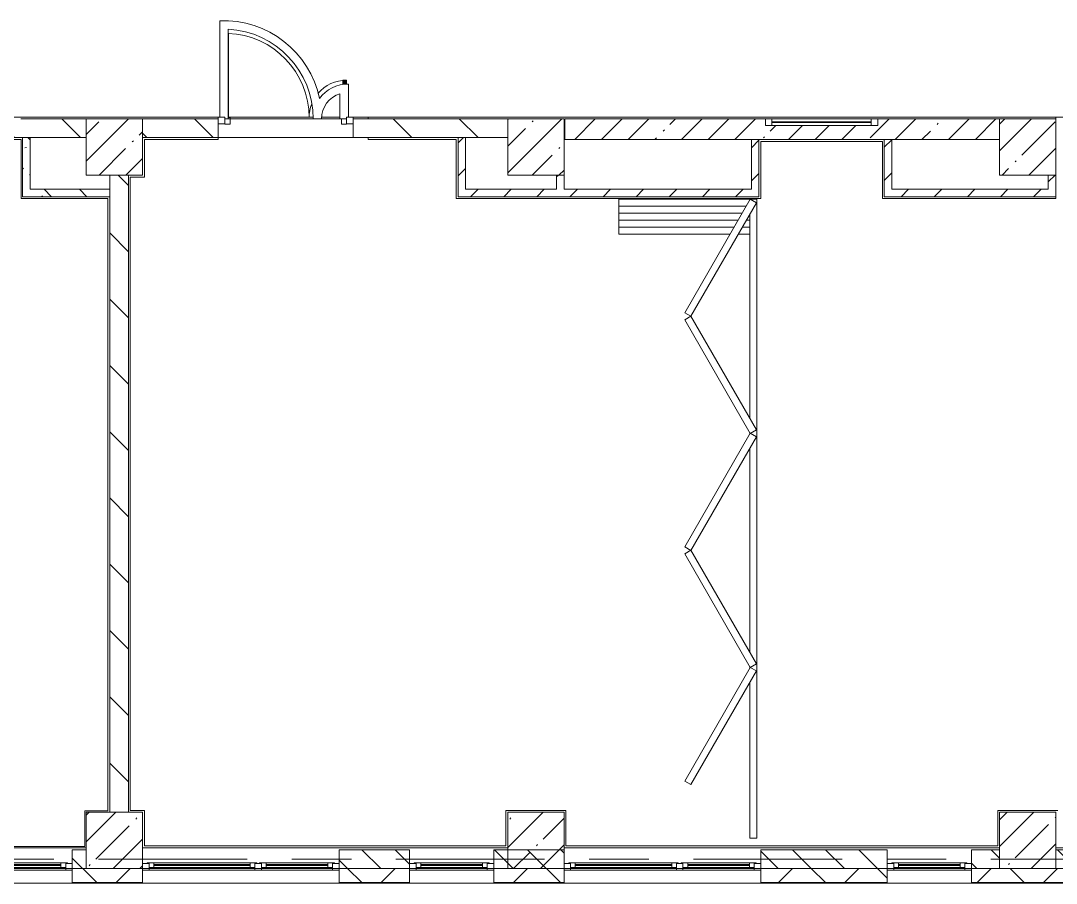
# Model space of a CAD drawing. Header units: millimetres. Extents: x 35524 to 235479, y -8553 to 29000.
# Drawn here: x 119929 to 130984, y -258 to 8948 of the extents above; entities that cross this region are included whole.
import ezdxf

# ---------------------------------------------------------------- set-up
doc = ezdxf.new("R2010")
doc.units = ezdxf.units.MM
doc.linetypes.add('Осевая', pattern=[3175, 635, -476.25, 1587.5, -476.25])
for name, color, linetype, lineweight, true_color in [('A-DETL-GENF-4', 7, 'Continuous', 5, 0xaaaaaa), ('A-DOOR-2', 7, 'Continuous', 5, 0xaaaaaa), ('A-DOOR-3', 7, 'Continuous', 5, 0xe2e2e2), ('A-DOOR-FRAM-3', 7, 'Continuous', 5, 0xaaaaaa), ('A-FLOR-2', 7, 'Continuous', 5, 0xaaaaaa), ('I-WALL-25', 7, 'Continuous', 5, 0x787878)]:
    doc.layers.add(name, color=color, linetype=linetype, lineweight=lineweight, true_color=true_color)
for name, color, linetype, lineweight in [('A-GLAZ-2', 7, 'Continuous', 5), ('A-GLAZ-CWMG-3', 7, 'Continuous', 5), ('A-WALL', 7, 'Continuous', 9), ('A-WALL-6', 7, 'Continuous', 5), ('I-WALL-24', 7, 'Continuous', 5), ('S-COLS-1', 7, 'Continuous', 5), ('Оси-2', 7, 'Осевая', 9)]:
    doc.layers.add(name, color=color, linetype=linetype, lineweight=lineweight)
pattern_1 = [(135, (108468.84, 0), (-353.553, -353.553), [])]
pattern_2 = [(45, (108468.84, 0), (-176.7767, 176.7767), [])]
pattern_3 = [(135, (108468.84, 0), (-377.17, -377.17), [533.4, -88.9, 17.78, -88.9]), (135, (108468.84, 376.94), (-377.17, -377.17), []), (50, (108468.84, 0), (637.645, -55.787), [66.675, -733.425]), (355, (108468.84, 0), (-123.35, 668.7), [53.34, -586.74]), (100.451, (108522, -4.65), (514.3, 612.908), [56.665, -623.315]), (46.184, (108468.84, 177.8), (948.776, -147.15), [100.01, -1100.14]), (96.636, (108547.9, 165.5), (830.91, 865.997), [85, -934.97]), (351.184, (108468.8, 177.8), (830.92, 865.99), [80.01, -880.11]), (21, (108557.74, 133.35), (530.65, -357.928), [66.675, -733.425]), (326, (108557.74, 133.35), (216.308, 644.658), [53.34, -586.74]), (71.451, (108601.96, 103.5), (746.96, 286.724), [56.665, -623.315]), (37.5, (108468.84, 0), (10.8105, 295.9426), [16.764, -562.864, 16.764, -578.866, -588.962]), (37.5, (108468.84, 0), (10.8105, 295.9426), [-1175.258, 16.764, -572.198]), (7.5, (108468.84, 0), (233.869, 350.632), [16.764, -322.834, 16.764, -549.529, -224.472]), (7.5, (108468.84, 0), (233.869, 350.632), [-905.891, 16.764, -207.708]), (327.5, (108270.6, 0), (474.568, -20.0513), [16.764, -205.486, 16.764, -676.656, -920.115]), (327.5, (108270.6, 0), (474.568, -20.0513), [-915.67, 16.764, -903.351]), (317.5, (108181.7, 0), (518.452, 88.993), [16.764, -272.161, 16.764, -443.738, -653.415]), (317.5, (108181.7, 0), (518.452, 88.993), [-749.427, 16.764, -636.65])]
pattern_4 = [(45, (108468.84, 0), (-285.123, 285.123), []), (45, (108753.96, 0), (-285.123, 285.123), [504.031, -100.806, 16.764, -84.042])]

# ---------------------------------------------------------------- blocks, each defined once
blk = doc.blocks.new('120_Окно_СКБ_1Ст - 120_Окно_СКБ_1Ст 900х2500_h_-22445987-3_4_2_птичка')
at = {"layer": 'A-GLAZ-2'}
for p, q in [((-450, -127), (-450, -57)), ((-450, -57), (-380, -57)), ((450, -57), (-450, -57)), ((-380, -57), (-380, -127)), ((380, -87), (-380, -87)), ((-380, -87), (-380, -127)), ((-330, -137), (-330, -87)), ((-330, -107), (330, -107)), ((330, -137), (330, -87)), ((380, -127), (380, -57)), ((380, -57), (450, -57)), ((380, -127), (380, -87)), ((450, -57), (450, -127)), ((-380, -127), (-450, -127)), ((-450, -127), (-400, -127)), ((-380, -127), (-400, -127)), ((-400, -127), (-400, -137)), ((-400, -137), (400, -137)), ((400, -137), (-400, -137)), ((330, -117), (-330, -117)), ((450, -127), (380, -127)), ((400, -127), (380, -127)), ((400, -127), (450, -127)), ((400, -137), (400, -127))]:
    blk.add_line(p, q, dxfattribs=at)
blk = doc.blocks.new('120_Окно_СКБ_2Ст - 120_Окно_СКБ_2Ст 2100х2500 _мал створка СЛЕВА_-V123-3_4_2_птичка')
at = {"layer": 'A-GLAZ-2'}
for p, q in [((-1050, -127), (-1050, -57)), ((-1050, -57), (-980, -57)), ((1050, -57), (-1050, -57)), ((-980, -57), (-980, -127)), ((-220, -87), (-980, -87)), ((-980, -87), (-980, -127)), ((-930, -137), (-930, -87)), ((-930, -107), (-270, -107)), ((-270, -137), (-270, -87)), ((-220, -127), (-220, -57)), ((-220, -57), (-150, -57)), ((-220, -127), (-220, -87)), ((-150, -57), (-150, -127)), ((980, -87), (-150, -87)), ((-150, -87), (-150, -127)), ((-100, -137), (-100, -87)), ((-100, -107), (930, -107)), ((930, -137), (930, -87)), ((980, -127), (980, -57)), ((980, -57), (1050, -57)), ((980, -127), (980, -87)), ((1050, -57), (1050, -127)), ((-980, -127), (-1050, -127)), ((-1050, -127), (-1000, -127)), ((-980, -127), (-1000, -127)), ((-1000, -127), (-1000, -137)), ((-1000, -137), (-200, -137)), ((-200, -137), (-1000, -137)), ((-270, -117), (-930, -117)), ((-150, -127), (-220, -127)), ((-200, -127), (-220, -127)), ((-200, -127), (-170, -127)), ((-200, -137), (-200, -127)), ((-150, -127), (-170, -127)), ((-170, -127), (-170, -137)), ((-170, -137), (1000, -137)), ((1000, -137), (-170, -137)), ((930, -117), (-100, -117)), ((1050, -127), (980, -127)), ((1000, -127), (980, -127)), ((1000, -127), (1050, -127)), ((1000, -137), (1000, -127))]:
    blk.add_line(p, q, dxfattribs=at)
blk = doc.blocks.new('120_Окно_СКБ_1Ст - 120_Окно_СКБ_1Ст 900х2500_h_-20664874-3_4_2_птичка')
at = {"layer": 'A-GLAZ-2'}
for p, q in [((-450, -127), (-450, -57)), ((-450, -57), (-380, -57)), ((450, -57), (-450, -57)), ((-380, -57), (-380, -127)), ((380, -87), (-380, -87)), ((-380, -87), (-380, -127)), ((-330, -137), (-330, -87)), ((-330, -107), (330, -107)), ((330, -137), (330, -87)), ((380, -127), (380, -57)), ((380, -57), (450, -57)), ((380, -127), (380, -87)), ((450, -57), (450, -127)), ((-380, -127), (-450, -127)), ((-450, -127), (-400, -127)), ((-380, -127), (-400, -127)), ((-400, -127), (-400, -137)), ((-400, -137), (400, -137)), ((400, -137), (-400, -137)), ((330, -117), (-330, -117)), ((450, -127), (380, -127)), ((400, -127), (380, -127)), ((400, -127), (450, -127)), ((400, -137), (400, -127))]:
    blk.add_line(p, q, dxfattribs=at)
blk = doc.blocks.new('DOR__перегородка__Прямоугольная - ТП-3_ Вн_ДПГ_6820х3300h-19315679-3_4_2_птичка')
at = {"layer": 'A-DOOR-2'}
for p, q in [((6445, 1474), (6820, 1474)), ((6445, 1474), (6445, 288)), ((6520, 1474), (6520, 244)), ((6595, 1474), (6595, 201)), ((6670, 1474), (6670, 158)), ((6745, 1474), (6745, 114)), ((6820, 1474), (6820, 0)), ((6445, 201), (6445, 75)), ((6520, 158), (6520, 75)), ((6595, 114), (6595, 75)), ((0, 75), (0, 0)), ((0, 75), (1664, 75)), ((0, 0), (6820, 0)), ((1814, 75), (1827, 75)), ((1977, 75), (4164, 75)), ((4314, 75), (4325, 75)), ((4475, 75), (6663, 75)), ((6813, 75), (6820, 75))]:
    blk.add_line(p, q, dxfattribs=at)
at = {"layer": 'A-DOOR-FRAM-3'}
for p, q in [((570, 707), (608, 772)), ((1783, 7), (570, 707)), ((608, 772), (1820, 72)), ((1821, 72), (3033, 772)), ((3071, 707), (1858, 7)), ((3033, 772), (3071, 707)), ((3070, 707), (3107, 772)), ((4282, 7), (3070, 707)), ((3107, 772), (4320, 72)), ((4319, 72), (5532, 772)), ((5569, 707), (4357, 7)), ((5532, 772), (5569, 707)), ((5569, 707), (5607, 772)), ((6781, 7), (5569, 707)), ((5607, 772), (6819, 72)), ((1820, 72), (1783, 7)), ((1858, 7), (1821, 72)), ((4320, 72), (4282, 7)), ((4357, 7), (4319, 72)), ((6819, 72), (6781, 7))]:
    blk.add_line(p, q, dxfattribs=at)
blk = doc.blocks.new('BSC_Колонна _Прямоугольная - 600х600-V221-3_4_2_птичка')
at = {"layer": 'S-COLS-1'}
h = blk.add_hatch(dxfattribs=at)
h.set_pattern_fill('FP_157', color=256, style=0, pattern_type=2)
h.set_pattern_definition([(45, (-22210, -7600), (-285.123, 285.123), []), (45, (-21924.88, -7600), (-285.123, 285.123), [504.031, -100.806, 16.764, -84.042])])
h.paths.add_polyline_path([(-300, -300), (300, -300), (300, 300), (-300, 300), (-300, 150)])
for p, q in [((300, 300), (-300, 300)), ((-300, 300), (-300, -300)), ((300, -300), (300, 300)), ((-300, -300), (300, -300))]:
    blk.add_line(p, q, dxfattribs=at)
blk = doc.blocks.new('BSC_Колонна _Прямоугольная - 600х600-V222-3_4_2_птичка')
at = {"layer": 'S-COLS-1'}
h = blk.add_hatch(dxfattribs=at)
h.set_pattern_fill('FP_158', color=256, style=0, pattern_type=2)
h.set_pattern_definition([(45, (-22210, -200), (-285.123, 285.123), []), (45, (-21924.88, -200), (-285.123, 285.123), [504.031, -100.806, 16.764, -84.042])])
h.paths.add_polyline_path([(-300, -300), (300, -300), (300, 300), (-300, 300)])
for p, q in [((300, 300), (-300, 300)), ((-300, 300), (-300, -300)), ((300, -300), (300, 300)), ((-300, -300), (300, -300))]:
    blk.add_line(p, q, dxfattribs=at)
blk = doc.blocks.new('BSC_Колонна _Прямоугольная - 600х600-20441433-3_4_2_птичка')
at = {"layer": 'S-COLS-1'}
h = blk.add_hatch(dxfattribs=at)
h.set_pattern_fill('FP_167', color=256, style=0, pattern_type=2)
h.set_pattern_definition([(45, (-12460, -7600), (-285.123, 285.123), []), (45, (-12174.88, -7600), (-285.123, 285.123), [504.031, -100.806, 16.764, -84.042])])
h.paths.add_polyline_path([(-300, -300), (300, -300), (300, 300), (-300, 300), (-300, 150)])
for p, q in [((300, 300), (-300, 300)), ((-300, 300), (-300, -300)), ((300, -300), (300, 300)), ((-300, -300), (300, -300))]:
    blk.add_line(p, q, dxfattribs=at)
blk = doc.blocks.new('BSC_Колонна _Прямоугольная - 600х600-V231-3_4_2_птичка')
at = {"layer": 'S-COLS-1'}
h = blk.add_hatch(dxfattribs=at)
h.set_pattern_fill('FP_168', color=256, style=0, pattern_type=2)
h.set_pattern_definition([(45, (-16960, -7600), (-285.123, 285.123), []), (45, (-16674.88, -7600), (-285.123, 285.123), [504.031, -100.806, 16.764, -84.042])])
h.paths.add_polyline_path([(-300, -300), (300, -300), (300, 300), (-300, 300)])
for p, q in [((300, 300), (-300, 300)), ((-300, 300), (-300, -300)), ((300, -300), (300, 300)), ((-300, -300), (300, -300))]:
    blk.add_line(p, q, dxfattribs=at)
blk = doc.blocks.new('120_Окно_СКБ_1Ст - 120_Окно_СКБ_1Ст 400х1200 EI30-24228621-3_4_2_птичка')
at = {"layer": 'A-GLAZ-2'}
for p, q in [((-600, 40), (-600, 110)), ((-600, 110), (-530, 110)), ((600, 110), (-600, 110)), ((-530, 40), (-600, 40)), ((-600, 40), (600, 40)), ((-530, 110), (-530, 40)), ((530, 80), (-530, 80)), ((530, 70), (-530, 70)), ((530, 40), (530, 110)), ((530, 110), (600, 110)), ((600, 40), (530, 40)), ((600, 110), (600, 40))]:
    blk.add_line(p, q, dxfattribs=at)
blk = doc.blocks.new('Прямоугольный импост - 50 x 70 мм-31927764-3_4_2_птичка')
at = {"layer": 'A-GLAZ-CWMG-3'}
for p, q in [((-70, 35), (0, 35)), ((-70, -35), (-70, 35)), ((0, 35), (0, -35)), ((0, -35), (-70, -35))]:
    blk.add_line(p, q, dxfattribs=at)
blk = doc.blocks.new('Дверь_Витражная_остекление_ - ДВН_ДАО_Главный вход_1200 в свету Д-22 _п_-31928779-3_4_2_птичка')
at = {"layer": 'A-DOOR-3'}
for points in [[(-615, 30), (-610, 30), (-615, 930)], [(610, 384), (650, 388), (650, 430), (610, 430), (610, 388)]]:
    blk.add_hatch(color=256, dxfattribs=at).paths.add_polyline_path(points)
at = {"layer": 'A-DETL-GENF-4'}
for p, q in [((-610, 30), (-610, 930)), ((650, 430), (610, 430)), ((610, 430), (610, 384)), ((650, 387), (650, 430)), ((-595, 30), (-615, 30)), ((-595, -40), (-595, 30)), ((595, -40), (595, 16)), ((-650, -40), (-595, -40)), ((650, -40), (595, -40))]:
    blk.add_line(p, q, dxfattribs=at)
at = {"layer": 'A-DOOR-2'}
blk.add_line((650, 430), (650, 387), dxfattribs=at)
for centre, radius, start, end in [((-650, 30), 900, 360, 87.7416), ((650, 30), 400, 90, 140.1159), ((650, 30), 400, 158.7261, 180)]:
    blk.add_arc(centre, radius, start, end, dxfattribs=at)
blk = doc.blocks.new('Прямоугольный импост - 50 x 70 мм-31701779-3_4_2_птичка')
at = {"layer": 'A-GLAZ-CWMG-3'}
for p, q in [((0, 35), (-70, 35)), ((-70, 35), (-70, -35)), ((0, -35), (0, 35)), ((-70, -35), (0, -35))]:
    blk.add_line(p, q, dxfattribs=at)

msp = doc.modelspace()

# ---------------------------------------------------------------- hatches: boundary and pattern name
at = {"layer": 'A-WALL-6'}
h = msp.add_hatch(dxfattribs=at)
h.set_pattern_fill('FP_100', color=256, style=0, pattern_type=2)
h.set_pattern_definition([(135, (108468.84, 0), (-176.7767, -176.7767), [])])
h.paths.add_polyline_path([(140578.8, -100), (140578.8, 100), (139351.7, 100), (139351.7, -100), (140168.2, -100)])
h.paths.add_polyline_path([(146458.8, -100), (146458.8, 100), (145891.8, 100), (145891.8, -100)])
h.paths.add_polyline_path([(138303.8, -100), (138451.7, -100), (138451.7, 100), (138278.6, 100), (138278.6, -100)])
h.paths.add_polyline_path([(144829.2, -100), (144991.8, -100), (144991.8, 100), (144438.8, 100), (144438.8, -100)])
h.paths.add_polyline_path([(142078.8, -100), (142338.8, -100), (142338.8, 100), (142078.8, 100), (142078.8, 39.5)])
h.paths.add_polyline_path([(127828.8, -100), (129178.8, -100), (129178.8, 100), (127828.8, 100)])
h.paths.add_polyline_path([(125253, -100), (125728.8, -100), (125728.8, 100), (124978.8, 100), (124978.8, -100)])
h.paths.add_polyline_path([(133642.8, -100), (134028.8, -100), (134028.8, 100), (133278.8, 100), (133278.8, -100)])
h.paths.add_polyline_path([(131178.8, -100), (131178.8, 100), (130978.8, 100), (130978.8, -100)])
h.paths.add_polyline_path([(134878.6, -100), (134878.6, 100), (134628.8, 100), (134628.8, -100)])
h.paths.add_polyline_path([(124078.8, -100), (124078.8, 100), (123328.8, 100), (123328.8, -100)])
h.paths.add_polyline_path([(130078.8, -100), (130378.8, -100), (130378.8, 100), (130078.8, 100)])
h.paths.add_polyline_path([(119578.8, -100), (119578.8, 100), (118828.6, 100), (118828.6, -100)])
h.paths.add_polyline_path([(120478.8, -100), (120628.8, -100), (120628.8, 100), (120478.8, 100)])
h.paths.add_polyline_path([(116128.8, -100), (116128.8, 100), (115298.8, 100), (115298.8, -100), (115930.9, -100)])
h = msp.add_hatch(dxfattribs=at)
h.set_pattern_fill('FP_102', color=256, style=0, pattern_type=2)
h.set_pattern_definition([(45, (108468.84, 0), (-353.5534, 353.5534), []), (135, (108468.84, 0), (-353.5534, -353.5534), [])])
h.paths.add_polyline_path([(142032.6, -250), (142338.8, -250), (142338.8, -100), (141478.8, -100), (141478.8, -250)])
h.paths.add_polyline_path([(146779, -250), (146779, -100), (145891.8, -100), (145891.8, -250), (146693.7, -250)])
h.paths.add_polyline_path([(138451.7, -250), (138451.7, -100), (137678.6, -100), (137678.6, -250), (138303.8, -250)])
h.paths.add_polyline_path([(139351.7, -250), (140578.8, -250), (140578.8, -100), (139351.7, -100)])
h.paths.add_polyline_path([(144829.2, -250), (144991.8, -250), (144991.8, -100), (144438.8, -100), (144438.8, -250)])
h.paths.add_polyline_path([(134575, -250), (134878.6, -250), (134878.6, -100), (133278.8, -100), (133278.8, -250), (133642.8, -250)])
h.paths.add_polyline_path([(129178.8, -250), (129178.8, -100), (127828.8, -100), (127828.8, -250), (128049.6, -250)])
h.paths.add_polyline_path([(130078.8, -250), (131178.8, -250), (131178.8, -100), (130078.8, -100)])
h.paths.add_polyline_path([(123328.8, -250), (124078.8, -250), (124078.8, -100), (123328.8, -100)])
h.paths.add_polyline_path([(124978.8, -250), (125728.8, -250), (125728.8, -100), (124978.8, -100)])
h.paths.add_polyline_path([(121228.8, -250), (121228.8, -100), (120478.8, -100), (120478.8, -250), (120591.9, -250)])
h.paths.add_polyline_path([(115298.8, -250), (116728.6, -250), (116728.6, -100), (115298.8, -100)])
h.paths.add_polyline_path([(118828.6, -250), (119578.8, -250), (119578.8, -100), (118828.6, -100)])
h.paths.add_polyline_path([(112198.8, -250), (112198.8, -100), (108208.8, -100), (108208.8, -250), (111269.9, -250)])
at = {"layer": 'I-WALL-24'}
h = msp.add_hatch(dxfattribs=at)
h.set_pattern_fill('FP_101', color=256, style=0, pattern_type=2)
h.set_pattern_definition(pattern_1)
h.paths.add_polyline_path([(125128.8, 7700), (125128.8, 7900), (123478.1, 7900), (123478.1, 7700), (124678.8, 7700)])
h.paths.add_polyline_path([(116128.8, 7700), (116128.8, 7900), (114998.8, 7900), (114998.8, 7700), (115579.8, 7700)])
h.paths.add_polyline_path([(116728.8, 7700), (120628.8, 7700), (120628.8, 7900), (119928.8, 7900), (119928.8, 7830), (119128.8, 7830), (119128.8, 7900), (116728.8, 7900), (116728.8, 7789.5)])
h.paths.add_polyline_path([(122038.1, 7700), (122038.1, 7900), (121228.8, 7900), (121228.8, 7700)])
h.paths.add_polyline_path([(112202.1, 7700), (112498.8, 7700), (112498.8, 7900), (112198.8, 7900), (112198.8, 7700)])
h = msp.add_hatch(dxfattribs=at)
h.set_pattern_fill('FP_98', color=256, style=0, pattern_type=2)
h.set_pattern_definition(pattern_4)
h.paths.add_polyline_path([(129147.8, 7680), (130378.8, 7680), (130378.8, 7900), (129078.3, 7900), (129078.3, 7830), (127878.3, 7830), (127878.3, 7900), (125738.8, 7900), (125738.8, 7680), (128049.6, 7680)])
h = msp.add_hatch(dxfattribs=at)
h.set_pattern_fill('FP_103', color=256, style=0, pattern_type=2)
h.set_pattern_definition(pattern_2)
h.paths.add_polyline_path([(124678.8, 7150), (124678.8, 7700), (124598.8, 7700), (124598.8, 7150)])
h = msp.add_hatch(dxfattribs=at)
h.set_pattern_fill('FP_103', color=256, style=0, pattern_type=2)
h.set_pattern_definition(pattern_2)
h.paths.add_polyline_path([(127808.8, 7070), (127808.8, 7680), (127728.8, 7680), (127728.8, 7070)])
h = msp.add_hatch(dxfattribs=at)
h.set_pattern_fill('FP_103', color=256, style=0, pattern_type=2)
h.set_pattern_definition(pattern_2)
h.paths.add_polyline_path([(129227.8, 7150), (129227.8, 7680), (129147.8, 7680), (129147.8, 7150)])
h = msp.add_hatch(dxfattribs=at)
h.set_pattern_fill('FP_101', color=256, style=0, pattern_type=2)
h.set_pattern_definition(pattern_1)
h.paths.add_polyline_path([(120878.8, 500), (121078.8, 500), (121078.8, 7300), (120878.8, 7300), (120878.8, 808.9)])
h = msp.add_hatch(dxfattribs=at)
h.set_pattern_fill('FP_103', color=256, style=0, pattern_type=2)
h.set_pattern_definition(pattern_2)
h.paths.add_polyline_path([(125728.8, 7150), (125728.8, 7300), (125648.8, 7300), (125648.8, 7150)])
h = msp.add_hatch(dxfattribs=at)
h.set_pattern_fill('FP_103', color=256, style=0, pattern_type=2)
h.set_pattern_definition(pattern_2)
h.paths.add_polyline_path([(130978.8, 7070), (130978.8, 7300), (130898.8, 7300), (130898.8, 7070)])
h = msp.add_hatch(dxfattribs=at)
h.set_pattern_fill('FP_103', color=256, style=0, pattern_type=2)
h.set_pattern_definition(pattern_2)
h.paths.add_polyline_path([(127728.8, 7070), (127728.8, 7150), (124598.8, 7150), (124598.8, 7070), (126185.2, 7070)])
h = msp.add_hatch(dxfattribs=at)
h.set_pattern_fill('FP_103', color=256, style=0, pattern_type=2)
h.set_pattern_definition(pattern_2)
h.paths.add_polyline_path([(130898.8, 7070), (130898.8, 7150), (129147.8, 7150), (129147.8, 7070), (129914, 7070)])
at = {"layer": 'I-WALL-25'}
h = msp.add_hatch(dxfattribs=at)
h.set_pattern_fill('FP_108', color=256, style=0, pattern_type=2)
h.set_pattern_definition(pattern_3)
h.paths.add_polyline_path([(120028.8, 7070), (120028.8, 7700), (119948.8, 7700), (119948.8, 7070)])
h = msp.add_hatch(dxfattribs=at)
h.set_pattern_fill('FP_108', color=256, style=0, pattern_type=2)
h.set_pattern_definition(pattern_3)
h.paths.add_polyline_path([(120878.8, 7070), (120878.8, 7150), (120028.8, 7150), (120028.8, 7070), (120591.9, 7070)])
at = {"layer": 'S-COLS-1'}
h = msp.add_hatch(dxfattribs=at)
h.set_pattern_fill('FP_98', color=256, style=0, pattern_type=2)
h.set_pattern_definition(pattern_4)
h.paths.add_polyline_path([(120628.8, -100), (121228.8, -100), (121228.8, 500), (120628.8, 500), (120628.8, 100)])
h = msp.add_hatch(dxfattribs=at)
h.set_pattern_fill('FP_98', color=256, style=0, pattern_type=2)
h.set_pattern_definition(pattern_4)
h.paths.add_polyline_path([(125128.8, -100), (125728.8, -100), (125728.8, 500), (125128.8, 500)])

# ---------------------------------------------------------------- linework, layer by layer
at = {"layer": 'A-FLOR-2'}
for p, q in [((122053, 8947.1), (122053, 7919)), ((122143, 7900), (122143, 8856.8)), ((123427.1, 7919), (123427.1, 8271.9)), ((123337.1, 8169.4), (123337.1, 7900)), ((122053, 7920), (114998.8, 7920)), ((122108.1, 7900), (122143, 7900)), ((122143, 7920), (123050.1, 7920)), ((123051.1, 7900), (123141.1, 7900)), ((123143.1, 7920), (123337.1, 7920)), ((123337.1, 7900), (123408.1, 7900)), ((123638.1, 7920), (123427.1, 7920)), ((131073.7, 7920), (123638.1, 7920)), ((123638.1, 7900), (123638.1, 7920)), ((130978.8, 7920), (130978.8, 7900)), ((119933.8, 7680.5), (119123.8, 7680.5)), ((119933.8, 7050.5), (119933.8, 7680.5)), ((122038.1, 7680), (121248.8, 7680)), ((121248.8, 7680), (121248.8, 7280)), ((122038.1, 7700), (122038.1, 7680)), ((123638.1, 7680), (123638.1, 7700)), ((124578.8, 7680), (123638.1, 7680)), ((124578.8, 7050), (124578.8, 7680)), ((129127.8, 7660), (127828.8, 7660)), ((127828.8, 7660), (127828.8, 7050)), ((129127.8, 7050), (129127.8, 7660)), ((121248.8, 7280), (121098.8, 7280)), ((121098.8, 7280), (121098.8, 520)), ((120858.8, 7050.5), (119933.8, 7050.5)), ((120858.8, 515.5), (120858.8, 7050.5)), ((127828.8, 7050), (124578.8, 7050)), ((130978.8, 7050), (129127.8, 7050)), ((130978.8, 7070), (130978.8, 7050)), ((120613.8, 135.5), (120613.8, 515.5)), ((120613.8, 515.5), (120858.8, 515.5)), ((121098.8, 520), (121248.8, 520)), ((121248.8, 520), (121248.8, 140)), ((125108.8, 140), (125108.8, 520)), ((125108.8, 520), (125748.8, 520)), ((125748.8, 520), (125748.8, 140)), ((130358.8, 140), (130358.8, 520)), ((130358.8, 520), (130998.8, 520)), ((116748.8, 135.5), (120613.8, 135.5)), ((121248.8, 140), (125108.8, 140)), ((125748.8, 140), (130358.8, 140))]:
    msp.add_line(p, q, dxfattribs=at)
for centre, radius, start, end in [((122096.1, 7903), 1045, 11.78406, 92.36409), ((122096.1, 7903), 955, 359.82001, 87.18541), ((123420.1, 7903), 369, 88.91556, 144.66492), ((123420.1, 7903), 279, 107.31049, 180.6161)]:
    msp.add_arc(centre, radius, start, end, dxfattribs=at)
at = {"layer": 'A-WALL'}
for p, q in [((120028.8, 7700), (119948.8, 7700)), ((124678.8, 7700), (124598.8, 7700)), ((127808.8, 7680), (127728.8, 7680)), ((129227.8, 7680), (129147.8, 7680)), ((120878.8, 7070), (120878.8, 7150)), ((120478.8, -100), (120628.8, -100)), ((123328.8, -100), (124078.8, -100)), ((124978.8, -100), (125728.8, -100)), ((127828.8, -100), (129178.8, -100)), ((130078.8, -100), (130378.8, -100)), ((130978.8, -100), (131178.8, -100)), ((120478.8, -250), (121228.8, -250)), ((120478.8, -253), (121228.8, -253)), ((123328.8, -250), (124078.8, -250)), ((123328.8, -253), (124078.8, -253)), ((124978.8, -250), (125728.8, -250)), ((124978.8, -253), (125728.8, -253)), ((127828.8, -250), (129178.8, -250)), ((127828.8, -253), (129178.8, -253)), ((130078.8, -250), (131178.8, -250)), ((130078.8, -253), (131178.8, -253))]:
    msp.add_line(p, q, dxfattribs=at)
at = {"layer": 'A-WALL-6'}
for p, q in [((120628.8, 100), (120478.8, 100)), ((120478.8, 100), (120478.8, -258)), ((120628.8, -100), (120628.8, 100)), ((124078.8, 100), (123328.8, 100)), ((123328.8, 100), (123328.8, -258)), ((124078.8, -258), (124078.8, 100)), ((125728.8, 100), (124978.8, 100)), ((124978.8, 100), (124978.8, -258)), ((125728.8, -258), (125728.8, 100)), ((129178.8, 100), (127828.8, 100)), ((127828.8, 100), (127828.8, -258)), ((129178.8, -258), (129178.8, 100)), ((130378.8, 100), (130078.8, 100)), ((130078.8, 100), (130078.8, -258)), ((131178.8, 100), (130978.8, 100)), ((119578.8, -100), (120478.8, -100)), ((120628.8, -100), (121228.8, -100)), ((121228.8, -258), (121228.8, -100)), ((124078.8, -100), (124978.8, -100)), ((125728.8, -100), (127828.8, -100)), ((129178.8, -100), (130078.8, -100)), ((118828.6, -258), (130078.8, -258)), ((130078.8, -258), (144991.8, -258))]:
    msp.add_line(p, q, dxfattribs=at)
at = {"layer": 'I-WALL-24'}
for p, q in [((120628.8, 7900), (119928.8, 7900)), ((122038.1, 7900), (121228.8, 7900)), ((122038.1, 7700), (122038.1, 7900)), ((122143, 7900), (123051.1, 7900)), ((123141.1, 7900), (123337.1, 7900)), ((125128.8, 7900), (123478.1, 7900)), ((123478.1, 7900), (123478.1, 7700)), ((127878.3, 7900), (125738.8, 7900)), ((125738.8, 7900), (125738.8, 7680)), ((130378.8, 7900), (129078.3, 7900)), ((119108.8, 7700), (119948.8, 7700)), ((119948.8, 7700), (119948.8, 7070)), ((120028.8, 7700), (120628.8, 7700)), ((120028.8, 7150), (120028.8, 7700)), ((124598.8, 7700), (121228.8, 7700)), ((124598.8, 7700), (124598.8, 7070)), ((124678.8, 7700), (125128.8, 7700)), ((124678.8, 7150), (124678.8, 7700)), ((125738.8, 7680), (127728.8, 7680)), ((127728.8, 7680), (127728.8, 7150)), ((127808.8, 7070), (127808.8, 7680)), ((127808.8, 7680), (129147.8, 7680)), ((129147.8, 7680), (129147.8, 7070)), ((129227.8, 7150), (129227.8, 7680)), ((129227.8, 7680), (130378.8, 7680)), ((120878.8, 7300), (120878.8, 7150)), ((121078.8, 500), (121078.8, 7300)), ((125648.8, 7300), (125648.8, 7150)), ((125728.8, 7150), (125728.8, 7300)), ((130898.8, 7300), (130898.8, 7150)), ((130978.8, 7070), (130978.8, 7300)), ((120878.8, 7150), (120028.8, 7150)), ((125648.8, 7150), (124678.8, 7150)), ((127728.8, 7150), (125728.8, 7150)), ((130898.8, 7150), (129227.8, 7150)), ((119948.8, 7070), (120878.8, 7070)), ((120878.8, 7070), (120878.8, 500)), ((124598.8, 7070), (127808.8, 7070)), ((129147.8, 7070), (130978.8, 7070)), ((120878.8, 500), (121078.8, 500)), ((116728.8, 120), (120628.8, 120)), ((121228.8, 120), (125128.8, 120)), ((125728.8, 120), (130378.8, 120)), ((130978.8, 120), (133300.1, 120)), ((123328.8, -100), (121228.8, -100))]:
    msp.add_line(p, q, dxfattribs=at)
at = {"layer": 'S-COLS-1'}
for p, q in [((120878.8, 500), (120628.8, 500)), ((120628.8, 500), (120628.8, 100)), ((121078.8, 500), (120878.8, 500)), ((121228.8, 500), (121078.8, 500)), ((121228.8, -100), (121228.8, 500)), ((125728.8, 500), (125128.8, 500)), ((125128.8, 500), (125128.8, -100)), ((125728.8, -100), (125728.8, 500)), ((120628.8, 100), (120628.8, -100)), ((120628.8, -100), (121228.8, -100)), ((125128.8, -100), (125728.8, -100))]:
    msp.add_line(p, q, dxfattribs=at)
at = {"layer": 'Оси-2'}
msp.add_line((116473.3, 0), (134728.8, 0), dxfattribs=at)

# ---------------------------------------------------------------- block references
at = {"layer": 'A-DOOR-2'}
msp.add_blockref('Дверь_Витражная_остекление_ - ДВН_ДАО_Главный вход_1200 в свету Д-22 _п_-31928779-3_4_2_птичка', (122758.1, 7884), dxfattribs=at)
at = {"layer": 'A-DOOR-2', "rotation": 89.99999999999955}
msp.add_blockref('DOR__перегородка__Прямоугольная - ТП-3_ Вн_ДПГ_6820х3300h-19315679-3_4_2_птичка', (127788.8, 225), dxfattribs=at)
at = {"layer": 'A-GLAZ-2'}
msp.add_blockref('120_Окно_СКБ_1Ст - 120_Окно_СКБ_1Ст 400х1200 EI30-24228621-3_4_2_птичка', (128478.3, 7790), dxfattribs=at)
at = {"layer": 'A-GLAZ-2', "rotation": 180}
for name, p in [('120_Окно_СКБ_1Ст - 120_Окно_СКБ_1Ст 900х2500_h_-22445987-3_4_2_птичка', (120028.8, -175)), ('120_Окно_СКБ_2Ст - 120_Окно_СКБ_2Ст 2100х2500 _мал створка СЛЕВА_-V123-3_4_2_птичка', (122278.8, -175)), ('120_Окно_СКБ_1Ст - 120_Окно_СКБ_1Ст 900х2500_h_-22445987-3_4_2_птичка', (124528.8, -175)), ('120_Окно_СКБ_2Ст - 120_Окно_СКБ_2Ст 2100х2500 _мал створка СЛЕВА_-V123-3_4_2_птичка', (126778.8, -175)), ('120_Окно_СКБ_1Ст - 120_Окно_СКБ_1Ст 900х2500_h_-20664874-3_4_2_птичка', (129628.8, -175))]:
    msp.add_blockref(name, p, dxfattribs=at)
at = {"layer": 'A-GLAZ-CWMG-3', "rotation": 180}
msp.add_blockref('Прямоугольный импост - 50 x 70 мм-31701779-3_4_2_птичка', (122038.1, 7884), dxfattribs=at)
at = {"layer": 'A-GLAZ-CWMG-3', "extrusion": (0, 0, -1), "rotation": 180}
msp.add_blockref('Прямоугольный импост - 50 x 70 мм-31927764-3_4_2_птичка', (-123478.1, 7884), dxfattribs=at)
at = {"layer": 'S-COLS-1'}
for name, p in [('BSC_Колонна _Прямоугольная - 600х600-20441433-3_4_2_птичка', (120928.8, 7600)), ('BSC_Колонна _Прямоугольная - 600х600-V231-3_4_2_птичка', (125428.8, 7600)), ('BSC_Колонна _Прямоугольная - 600х600-V221-3_4_2_птичка', (130678.8, 7600)), ('BSC_Колонна _Прямоугольная - 600х600-V222-3_4_2_птичка', (130678.8, 200))]:
    msp.add_blockref(name, p, dxfattribs=at)

doc.saveas('drawing.dxf')
